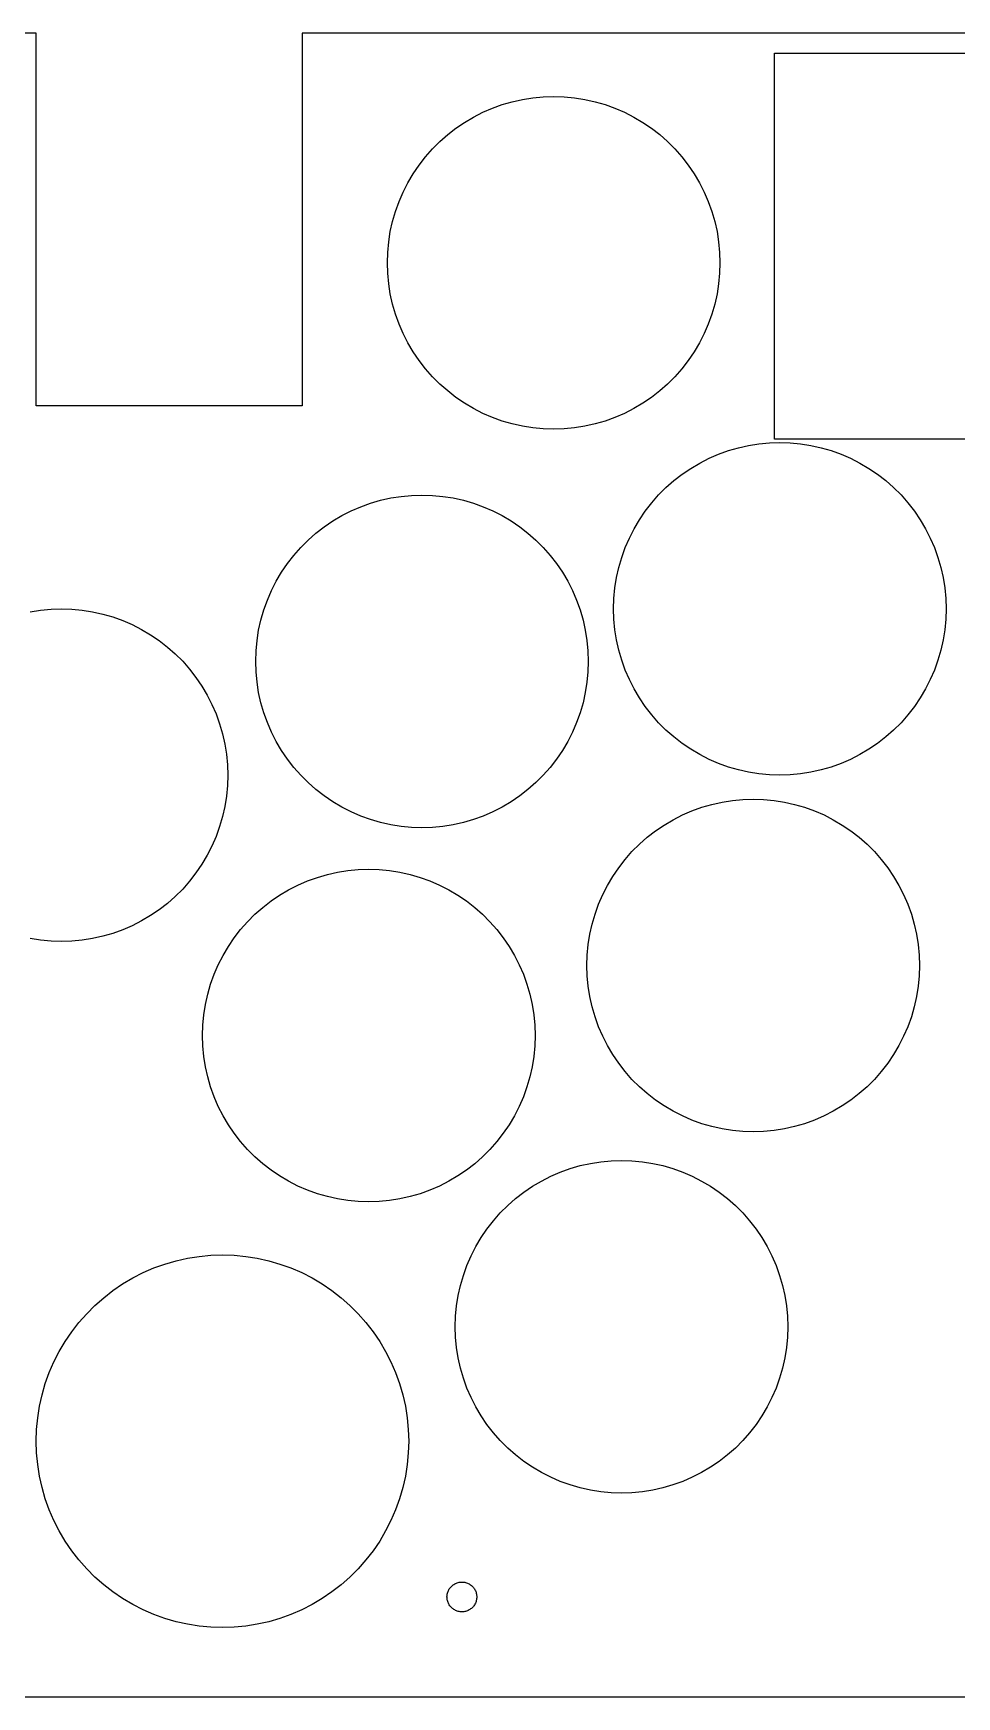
# Model space of a CAD drawing. Header units: metres. Extents: x 0 to 208, y 0 to 125.
# Drawn here: x 82.3 to 151.7, y 0 to 125 of the extents above; entities that cross this region are included whole.
import ezdxf

# ---------------------------------------------------------------- set-up
doc = ezdxf.new("R2010")
doc.units = ezdxf.units.M

msp = doc.modelspace()

# ---------------------------------------------------------------- linework, layer by layer
for p, q in [((82.5, 125), (10, 125)), ((82.5, 97), (82.5, 125)), ((198.5, 125), (102.5, 125)), ((102.5, 125), (102.5, 97)), ((138, 94.5), (138, 123.5)), ((138, 123.5), (168, 123.5)), ((118.291, 119.857), (119.058, 120.029)), ((119.058, 120.029), (119.833, 120.151)), ((119.833, 120.151), (120.615, 120.225)), ((120.615, 120.225), (121.4, 120.25)), ((121.4, 120.25), (122.185, 120.225)), ((122.185, 120.225), (122.967, 120.151)), ((122.967, 120.151), (123.742, 120.029)), ((123.742, 120.029), (124.509, 119.857)), ((115.378, 118.704), (116.078, 119.06)), ((116.078, 119.06), (116.798, 119.372)), ((116.798, 119.372), (117.537, 119.638)), ((117.537, 119.638), (118.291, 119.857)), ((124.509, 119.857), (125.263, 119.638)), ((125.263, 119.638), (126.002, 119.372)), ((126.002, 119.372), (126.722, 119.06)), ((126.722, 119.06), (127.422, 118.704)), ((113.432, 117.381), (114.053, 117.863)), ((114.053, 117.863), (114.702, 118.304)), ((114.702, 118.304), (115.378, 118.704)), ((127.422, 118.704), (128.098, 118.304)), ((128.098, 118.304), (128.747, 117.863)), ((128.747, 117.863), (129.368, 117.381)), ((111.769, 115.718), (112.288, 116.307)), ((112.288, 116.307), (112.843, 116.862)), ((112.843, 116.862), (113.432, 117.381)), ((129.368, 117.381), (129.957, 116.862)), ((129.957, 116.862), (130.512, 116.307)), ((130.512, 116.307), (131.031, 115.718)), ((110.846, 114.448), (111.287, 115.097)), ((111.287, 115.097), (111.769, 115.718)), ((131.031, 115.718), (131.513, 115.097)), ((131.513, 115.097), (131.954, 114.448)), ((110.09, 113.072), (110.446, 113.772)), ((110.446, 113.772), (110.846, 114.448)), ((131.954, 114.448), (132.354, 113.772)), ((132.354, 113.772), (132.71, 113.072)), ((109.778, 112.352), (110.09, 113.072)), ((132.71, 113.072), (133.022, 112.352)), ((109.293, 110.859), (109.512, 111.613)), ((109.512, 111.613), (109.778, 112.352)), ((133.022, 112.352), (133.288, 111.613)), ((133.288, 111.613), (133.507, 110.859)), ((108.999, 109.317), (109.121, 110.092)), ((109.121, 110.092), (109.293, 110.859)), ((133.507, 110.859), (133.679, 110.092)), ((133.679, 110.092), (133.801, 109.317)), ((108.925, 108.535), (108.999, 109.317)), ((133.801, 109.317), (133.875, 108.535)), ((108.9, 107.75), (108.925, 108.535)), ((108.925, 106.965), (108.9, 107.75)), ((133.875, 108.535), (133.9, 107.75)), ((133.9, 107.75), (133.875, 106.965)), ((108.999, 106.183), (108.925, 106.965)), ((133.875, 106.965), (133.801, 106.183)), ((109.121, 105.408), (108.999, 106.183)), ((109.293, 104.641), (109.121, 105.408)), ((133.679, 105.408), (133.507, 104.641)), ((133.801, 106.183), (133.679, 105.408)), ((109.512, 103.887), (109.293, 104.641)), ((109.778, 103.148), (109.512, 103.887)), ((133.288, 103.887), (133.022, 103.148)), ((133.507, 104.641), (133.288, 103.887)), ((110.09, 102.428), (109.778, 103.148)), ((133.022, 103.148), (132.71, 102.428)), ((110.446, 101.728), (110.09, 102.428)), ((110.846, 101.052), (110.446, 101.728)), ((132.354, 101.728), (131.954, 101.052)), ((132.71, 102.428), (132.354, 101.728)), ((111.287, 100.403), (110.846, 101.052)), ((111.769, 99.7822), (111.287, 100.403)), ((131.513, 100.403), (131.031, 99.7822)), ((131.954, 101.052), (131.513, 100.403)), ((112.288, 99.1932), (111.769, 99.7822)), ((112.843, 98.6379), (112.288, 99.1932)), ((130.512, 99.1932), (129.957, 98.6379)), ((131.031, 99.7822), (130.512, 99.1932)), ((113.432, 98.1186), (112.843, 98.6379)), ((114.053, 97.6373), (113.432, 98.1186)), ((114.702, 97.1959), (114.053, 97.6373)), ((128.747, 97.6373), (128.098, 97.1959)), ((129.368, 98.1186), (128.747, 97.6373)), ((129.957, 98.6379), (129.368, 98.1186)), ((102.5, 97), (82.5, 97)), ((115.378, 96.7962), (114.702, 97.1959)), ((116.078, 96.4397), (115.378, 96.7962)), ((116.798, 96.1278), (116.078, 96.4397)), ((126.722, 96.4397), (126.002, 96.1278)), ((127.422, 96.7962), (126.722, 96.4397)), ((128.098, 97.1959), (127.422, 96.7962)), ((117.537, 95.8618), (116.798, 96.1278)), ((118.291, 95.6427), (117.537, 95.8618)), ((119.058, 95.4714), (118.291, 95.6427)), ((119.833, 95.3486), (119.058, 95.4714)), ((120.615, 95.2747), (119.833, 95.3486)), ((121.4, 95.25), (120.615, 95.2747)), ((122.185, 95.2747), (121.4, 95.25)), ((122.967, 95.3486), (122.185, 95.2747)), ((123.742, 95.4714), (122.967, 95.3486)), ((124.509, 95.6427), (123.742, 95.4714)), ((125.263, 95.8618), (124.509, 95.6427)), ((126.002, 96.1278), (125.263, 95.8618)), ((134.537, 93.6382), (135.291, 93.8573)), ((135.291, 93.8573), (136.058, 94.0286)), ((136.058, 94.0286), (136.833, 94.1514)), ((136.833, 94.1514), (137.615, 94.2253)), ((137.615, 94.2253), (138.4, 94.25)), ((163.793, 94.5), (138, 94.5)), ((138.4, 94.25), (139.185, 94.2253)), ((139.185, 94.2253), (139.967, 94.1514)), ((139.967, 94.1514), (140.742, 94.0286)), ((140.742, 94.0286), (141.509, 93.8573)), ((141.509, 93.8573), (142.263, 93.6382)), ((131.702, 92.3041), (132.378, 92.7038)), ((132.378, 92.7038), (133.078, 93.0603)), ((133.078, 93.0603), (133.798, 93.3722)), ((133.798, 93.3722), (134.537, 93.6382)), ((142.263, 93.6382), (143.002, 93.3722)), ((143.002, 93.3722), (143.722, 93.0603)), ((143.722, 93.0603), (144.422, 92.7038)), ((144.422, 92.7038), (145.098, 92.3041)), ((129.843, 90.8621), (130.432, 91.3814)), ((130.432, 91.3814), (131.053, 91.8627)), ((131.053, 91.8627), (131.702, 92.3041)), ((145.098, 92.3041), (145.747, 91.8627)), ((145.747, 91.8627), (146.368, 91.3814)), ((146.368, 91.3814), (146.957, 90.8621)), ((108.391, 89.9073), (109.158, 90.0786)), ((109.158, 90.0786), (109.933, 90.2014)), ((109.933, 90.2014), (110.715, 90.2753)), ((110.715, 90.2753), (111.5, 90.3)), ((111.5, 90.3), (112.285, 90.2753)), ((112.285, 90.2753), (113.067, 90.2014)), ((113.067, 90.2014), (113.842, 90.0786)), ((113.842, 90.0786), (114.609, 89.9073)), ((128.769, 89.7178), (129.288, 90.3068)), ((129.288, 90.3068), (129.843, 90.8621)), ((146.957, 90.8621), (147.512, 90.3068)), ((147.512, 90.3068), (148.031, 89.7178)), ((104.802, 88.3541), (105.478, 88.7538)), ((105.478, 88.7538), (106.178, 89.1103)), ((106.178, 89.1103), (106.898, 89.4222)), ((106.898, 89.4222), (107.637, 89.6882)), ((107.637, 89.6882), (108.391, 89.9073)), ((114.609, 89.9073), (115.363, 89.6882)), ((115.363, 89.6882), (116.102, 89.4222)), ((116.102, 89.4222), (116.822, 89.1103)), ((116.822, 89.1103), (117.522, 88.7538)), ((117.522, 88.7538), (118.198, 88.3541)), ((127.846, 88.4478), (128.287, 89.0973)), ((128.287, 89.0973), (128.769, 89.7178)), ((148.031, 89.7178), (148.513, 89.0973)), ((148.513, 89.0973), (148.954, 88.4478)), ((103.532, 87.4314), (104.153, 87.9127)), ((104.153, 87.9127), (104.802, 88.3541)), ((118.198, 88.3541), (118.847, 87.9127)), ((118.847, 87.9127), (119.468, 87.4314)), ((127.09, 87.0722), (127.446, 87.7719)), ((127.446, 87.7719), (127.846, 88.4478)), ((148.954, 88.4478), (149.354, 87.7719)), ((149.354, 87.7719), (149.71, 87.0722)), ((101.869, 85.7678), (102.388, 86.3568)), ((102.388, 86.3568), (102.943, 86.9121)), ((102.943, 86.9121), (103.532, 87.4314)), ((119.468, 87.4314), (120.057, 86.9121)), ((120.057, 86.9121), (120.612, 86.3568)), ((120.612, 86.3568), (121.131, 85.7678)), ((126.512, 85.6127), (126.778, 86.3515)), ((126.778, 86.3515), (127.09, 87.0722)), ((149.71, 87.0722), (150.022, 86.3515)), ((150.022, 86.3515), (150.288, 85.6127)), ((100.946, 84.4978), (101.387, 85.1473)), ((101.387, 85.1473), (101.869, 85.7678)), ((121.131, 85.7678), (121.613, 85.1473)), ((121.613, 85.1473), (122.054, 84.4978)), ((126.293, 84.8586), (126.512, 85.6127)), ((150.288, 85.6127), (150.507, 84.8586)), ((100.19, 83.1222), (100.546, 83.8219)), ((100.546, 83.8219), (100.946, 84.4978)), ((122.054, 84.4978), (122.454, 83.8219)), ((122.454, 83.8219), (122.81, 83.1222)), ((125.999, 83.3167), (126.121, 84.0923)), ((126.121, 84.0923), (126.293, 84.8586)), ((150.507, 84.8586), (150.679, 84.0923)), ((150.679, 84.0923), (150.801, 83.3167)), ((99.8778, 82.4016), (100.19, 83.1222)), ((122.81, 83.1222), (123.122, 82.4016)), ((125.9, 81.75), (125.925, 82.5349)), ((125.925, 82.5349), (125.999, 83.3167)), ((150.801, 83.3167), (150.875, 82.5349)), ((150.875, 82.5349), (150.9, 81.75)), ((82.0577, 81.5286), (82.8333, 81.6514)), ((82.8333, 81.6514), (83.6151, 81.7253)), ((83.6151, 81.7253), (84.4, 81.75)), ((84.4, 81.75), (85.1849, 81.7253)), ((85.1849, 81.7253), (85.9667, 81.6514)), ((85.9667, 81.6514), (86.7423, 81.5286)), ((86.7423, 81.5286), (87.5086, 81.3573)), ((87.5086, 81.3573), (88.2627, 81.1382)), ((99.3927, 80.9086), (99.6118, 81.6627)), ((99.6118, 81.6627), (99.8778, 82.4016)), ((123.122, 82.4016), (123.388, 81.6627)), ((123.388, 81.6627), (123.607, 80.9086)), ((125.925, 80.9651), (125.9, 81.75)), ((150.9, 81.75), (150.875, 80.9651)), ((88.2627, 81.1382), (89.0016, 80.8722)), ((89.0016, 80.8722), (89.7222, 80.5603)), ((89.7222, 80.5603), (90.4219, 80.2038)), ((90.4219, 80.2038), (91.0978, 79.8041)), ((99.0986, 79.3667), (99.2214, 80.1423)), ((99.2214, 80.1423), (99.3927, 80.9086)), ((123.607, 80.9086), (123.779, 80.1423)), ((123.779, 80.1423), (123.901, 79.3667)), ((125.999, 80.1833), (125.925, 80.9651)), ((126.121, 79.4077), (125.999, 80.1833)), ((150.801, 80.1833), (150.679, 79.4077)), ((150.875, 80.9651), (150.801, 80.1833)), ((91.0978, 79.8041), (91.7473, 79.3627)), ((91.7473, 79.3627), (92.3678, 78.8814)), ((92.3678, 78.8814), (92.9568, 78.3621)), ((99.0247, 78.5849), (99.0986, 79.3667)), ((123.901, 79.3667), (123.975, 78.5849)), ((126.293, 78.6414), (126.121, 79.4077)), ((150.679, 79.4077), (150.507, 78.6414)), ((92.9568, 78.3621), (93.5121, 77.8068)), ((93.5121, 77.8068), (94.0314, 77.2178)), ((99, 77.8), (99.0247, 78.5849)), ((99.0247, 77.0151), (99, 77.8)), ((123.975, 78.5849), (124, 77.8)), ((124, 77.8), (123.975, 77.0151)), ((126.512, 77.8873), (126.293, 78.6414)), ((126.778, 77.1484), (126.512, 77.8873)), ((150.288, 77.8873), (150.022, 77.1484)), ((150.507, 78.6414), (150.288, 77.8873)), ((94.0314, 77.2178), (94.5127, 76.5973)), ((94.5127, 76.5973), (94.9541, 75.9478)), ((99.0986, 76.2333), (99.0247, 77.0151)), ((123.975, 77.0151), (123.901, 76.2333)), ((127.09, 76.4277), (126.778, 77.1484)), ((127.446, 75.7281), (127.09, 76.4277)), ((149.71, 76.4277), (149.354, 75.7281)), ((150.022, 77.1484), (149.71, 76.4277)), ((94.9541, 75.9478), (95.3538, 75.2719)), ((95.3538, 75.2719), (95.7103, 74.5722)), ((99.2214, 75.4577), (99.0986, 76.2333)), ((99.3927, 74.6914), (99.2214, 75.4577)), ((123.779, 75.4577), (123.607, 74.6914)), ((123.901, 76.2333), (123.779, 75.4577)), ((127.846, 75.0522), (127.446, 75.7281)), ((128.287, 74.4027), (127.846, 75.0522)), ((148.954, 75.0522), (148.513, 74.4027)), ((149.354, 75.7281), (148.954, 75.0522)), ((95.7103, 74.5722), (96.0222, 73.8515)), ((96.0222, 73.8515), (96.2882, 73.1127)), ((99.6118, 73.9373), (99.3927, 74.6914)), ((99.8778, 73.1984), (99.6118, 73.9373)), ((123.388, 73.9373), (123.122, 73.1984)), ((123.607, 74.6914), (123.388, 73.9373)), ((128.769, 73.7822), (128.287, 74.4027)), ((129.288, 73.1932), (128.769, 73.7822)), ((148.031, 73.7822), (147.512, 73.1932)), ((148.513, 74.4027), (148.031, 73.7822)), ((96.2882, 73.1127), (96.5073, 72.3586)), ((100.19, 72.4778), (99.8778, 73.1984)), ((123.122, 73.1984), (122.81, 72.4778)), ((129.843, 72.6379), (129.288, 73.1932)), ((130.432, 72.1186), (129.843, 72.6379)), ((146.957, 72.6379), (146.368, 72.1186)), ((147.512, 73.1932), (146.957, 72.6379)), ((96.5073, 72.3586), (96.6786, 71.5923)), ((96.6786, 71.5923), (96.8014, 70.8167)), ((100.546, 71.7781), (100.19, 72.4778)), ((100.946, 71.1022), (100.546, 71.7781)), ((122.454, 71.7781), (122.054, 71.1022)), ((122.81, 72.4778), (122.454, 71.7781)), ((131.053, 71.6373), (130.432, 72.1186)), ((131.702, 71.1959), (131.053, 71.6373)), ((145.747, 71.6373), (145.098, 71.1959)), ((146.368, 72.1186), (145.747, 71.6373)), ((96.8014, 70.8167), (96.8753, 70.0349)), ((96.8753, 70.0349), (96.9, 69.25)), ((101.387, 70.4527), (100.946, 71.1022)), ((101.869, 69.8322), (101.387, 70.4527)), ((121.613, 70.4527), (121.131, 69.8322)), ((122.054, 71.1022), (121.613, 70.4527)), ((132.378, 70.7962), (131.702, 71.1959)), ((133.078, 70.4397), (132.378, 70.7962)), ((133.798, 70.1278), (133.078, 70.4397)), ((134.537, 69.8618), (133.798, 70.1278)), ((143.002, 70.1278), (142.263, 69.8618)), ((143.722, 70.4397), (143.002, 70.1278)), ((144.422, 70.7962), (143.722, 70.4397)), ((145.098, 71.1959), (144.422, 70.7962)), ((96.9, 69.25), (96.8753, 68.4651)), ((102.388, 69.2431), (101.869, 69.8322)), ((102.943, 68.6879), (102.388, 69.2431)), ((120.612, 69.2431), (120.057, 68.6879)), ((121.131, 69.8322), (120.612, 69.2431)), ((135.291, 69.6427), (134.537, 69.8618)), ((136.058, 69.4714), (135.291, 69.6427)), ((136.833, 69.3486), (136.058, 69.4714)), ((137.615, 69.2747), (136.833, 69.3486)), ((138.4, 69.25), (137.615, 69.2747)), ((139.185, 69.2747), (138.4, 69.25)), ((139.967, 69.3486), (139.185, 69.2747)), ((140.742, 69.4714), (139.967, 69.3486)), ((141.509, 69.6427), (140.742, 69.4714)), ((142.263, 69.8618), (141.509, 69.6427)), ((96.8014, 67.6833), (96.6786, 66.9077)), ((96.8753, 68.4651), (96.8014, 67.6833)), ((103.532, 68.1686), (102.943, 68.6879)), ((104.153, 67.6873), (103.532, 68.1686)), ((104.802, 67.2459), (104.153, 67.6873)), ((118.847, 67.6873), (118.198, 67.2459)), ((119.468, 68.1686), (118.847, 67.6873)), ((120.057, 68.6879), (119.468, 68.1686)), ((96.6786, 66.9077), (96.5073, 66.1414)), ((105.478, 66.8462), (104.802, 67.2459)), ((106.178, 66.4897), (105.478, 66.8462)), ((106.898, 66.1778), (106.178, 66.4897)), ((116.822, 66.4897), (116.102, 66.1778)), ((117.522, 66.8462), (116.822, 66.4897)), ((118.198, 67.2459), (117.522, 66.8462)), ((130.378, 65.9038), (131.078, 66.2603)), ((131.078, 66.2603), (131.798, 66.5722)), ((131.798, 66.5722), (132.537, 66.8382)), ((132.537, 66.8382), (133.291, 67.0573)), ((133.291, 67.0573), (134.058, 67.2286)), ((134.058, 67.2286), (134.833, 67.3514)), ((134.833, 67.3514), (135.615, 67.4253)), ((135.615, 67.4253), (136.4, 67.45)), ((136.4, 67.45), (137.185, 67.4253)), ((137.185, 67.4253), (137.967, 67.3514)), ((137.967, 67.3514), (138.742, 67.2286)), ((138.742, 67.2286), (139.509, 67.0573)), ((139.509, 67.0573), (140.263, 66.8382)), ((140.263, 66.8382), (141.002, 66.5722)), ((141.002, 66.5722), (141.722, 66.2603)), ((141.722, 66.2603), (142.422, 65.9038)), ((96.2882, 65.3873), (96.0222, 64.6484)), ((96.5073, 66.1414), (96.2882, 65.3873)), ((107.637, 65.9118), (106.898, 66.1778)), ((108.391, 65.6927), (107.637, 65.9118)), ((109.158, 65.5214), (108.391, 65.6927)), ((109.933, 65.3986), (109.158, 65.5214)), ((110.715, 65.3247), (109.933, 65.3986)), ((111.5, 65.3), (110.715, 65.3247)), ((112.285, 65.3247), (111.5, 65.3)), ((113.067, 65.3986), (112.285, 65.3247)), ((113.842, 65.5214), (113.067, 65.3986)), ((114.609, 65.6927), (113.842, 65.5214)), ((115.363, 65.9118), (114.609, 65.6927)), ((116.102, 66.1778), (115.363, 65.9118)), ((128.432, 64.5814), (129.053, 65.0627)), ((129.053, 65.0627), (129.702, 65.5041)), ((129.702, 65.5041), (130.378, 65.9038)), ((142.422, 65.9038), (143.098, 65.5041)), ((143.098, 65.5041), (143.747, 65.0627)), ((143.747, 65.0627), (144.368, 64.5814)), ((95.7103, 63.9277), (95.3538, 63.2281)), ((96.0222, 64.6484), (95.7103, 63.9277)), ((127.288, 63.5068), (127.843, 64.0621)), ((127.843, 64.0621), (128.432, 64.5814)), ((144.368, 64.5814), (144.957, 64.0621)), ((144.957, 64.0621), (145.512, 63.5068)), ((94.9541, 62.5522), (94.5127, 61.9027)), ((95.3538, 63.2281), (94.9541, 62.5522)), ((126.287, 62.2973), (126.769, 62.9178)), ((126.769, 62.9178), (127.288, 63.5068)), ((145.512, 63.5068), (146.031, 62.9178)), ((146.031, 62.9178), (146.513, 62.2973)), ((94.0314, 61.2822), (93.5121, 60.6932)), ((94.5127, 61.9027), (94.0314, 61.2822)), ((102.178, 60.9953), (102.898, 61.3072)), ((102.898, 61.3072), (103.637, 61.5732)), ((103.637, 61.5732), (104.391, 61.7923)), ((104.391, 61.7923), (105.158, 61.9636)), ((105.158, 61.9636), (105.933, 62.0864)), ((105.933, 62.0864), (106.715, 62.1603)), ((106.715, 62.1603), (107.5, 62.185)), ((107.5, 62.185), (108.285, 62.1603)), ((108.285, 62.1603), (109.067, 62.0864)), ((109.067, 62.0864), (109.842, 61.9636)), ((109.842, 61.9636), (110.609, 61.7923)), ((110.609, 61.7923), (111.363, 61.5732)), ((111.363, 61.5732), (112.102, 61.3072)), ((112.102, 61.3072), (112.822, 60.9953)), ((125.446, 60.9719), (125.846, 61.6478)), ((125.846, 61.6478), (126.287, 62.2973)), ((146.513, 62.2973), (146.954, 61.6478)), ((146.954, 61.6478), (147.354, 60.9719)), ((92.9568, 60.1379), (92.3678, 59.6186)), ((93.5121, 60.6932), (92.9568, 60.1379)), ((100.153, 59.7977), (100.802, 60.2391)), ((100.802, 60.2391), (101.478, 60.6388)), ((101.478, 60.6388), (102.178, 60.9953)), ((112.822, 60.9953), (113.522, 60.6388)), ((113.522, 60.6388), (114.198, 60.2391)), ((114.198, 60.2391), (114.847, 59.7977)), ((124.778, 59.5515), (125.09, 60.2722)), ((125.09, 60.2722), (125.446, 60.9719)), ((147.354, 60.9719), (147.71, 60.2722)), ((147.71, 60.2722), (148.022, 59.5515)), ((91.7473, 59.1373), (91.0978, 58.6959)), ((92.3678, 59.6186), (91.7473, 59.1373)), ((98.3879, 58.2418), (98.9432, 58.7971)), ((98.9432, 58.7971), (99.5322, 59.3164)), ((99.5322, 59.3164), (100.153, 59.7977)), ((114.847, 59.7977), (115.468, 59.3164)), ((115.468, 59.3164), (116.057, 58.7971)), ((116.057, 58.7971), (116.612, 58.2418)), ((124.293, 58.0586), (124.512, 58.8127)), ((124.512, 58.8127), (124.778, 59.5515)), ((148.022, 59.5515), (148.288, 58.8127)), ((148.288, 58.8127), (148.507, 58.0586)), ((89.0016, 57.6278), (88.2627, 57.3618)), ((89.7222, 57.9397), (89.0016, 57.6278)), ((90.4219, 58.2962), (89.7222, 57.9397)), ((91.0978, 58.6959), (90.4219, 58.2962)), ((97.3873, 57.0323), (97.8686, 57.6528)), ((97.8686, 57.6528), (98.3879, 58.2418)), ((116.612, 58.2418), (117.131, 57.6528)), ((117.131, 57.6528), (117.613, 57.0323)), ((124.121, 57.2923), (124.293, 58.0586)), ((148.507, 58.0586), (148.679, 57.2923)), ((82.8333, 56.8486), (82.0577, 56.9714)), ((83.6151, 56.7747), (82.8333, 56.8486)), ((84.4, 56.75), (83.6151, 56.7747)), ((85.1849, 56.7747), (84.4, 56.75)), ((85.9667, 56.8486), (85.1849, 56.7747)), ((86.7423, 56.9714), (85.9667, 56.8486)), ((87.5086, 57.1427), (86.7423, 56.9714)), ((88.2627, 57.3618), (87.5086, 57.1427)), ((96.5462, 55.7069), (96.9459, 56.3828)), ((96.9459, 56.3828), (97.3873, 57.0323)), ((117.613, 57.0323), (118.054, 56.3828)), ((118.054, 56.3828), (118.454, 55.7069)), ((123.925, 55.7349), (123.999, 56.5167)), ((123.999, 56.5167), (124.121, 57.2923)), ((148.679, 57.2923), (148.801, 56.5167)), ((148.801, 56.5167), (148.875, 55.7349)), ((95.8778, 54.2865), (96.1897, 55.0072)), ((96.1897, 55.0072), (96.5462, 55.7069)), ((118.454, 55.7069), (118.81, 55.0072)), ((118.81, 55.0072), (119.122, 54.2865)), ((123.9, 54.95), (123.925, 55.7349)), ((148.875, 55.7349), (148.9, 54.95)), ((95.6118, 53.5477), (95.8778, 54.2865)), ((119.122, 54.2865), (119.388, 53.5477)), ((123.925, 54.1651), (123.9, 54.95)), ((123.999, 53.3833), (123.925, 54.1651)), ((148.875, 54.1651), (148.801, 53.3833)), ((148.9, 54.95), (148.875, 54.1651)), ((95.2214, 52.0273), (95.3927, 52.7936)), ((95.3927, 52.7936), (95.6118, 53.5477)), ((119.388, 53.5477), (119.607, 52.7936)), ((119.607, 52.7936), (119.779, 52.0273)), ((124.121, 52.6077), (123.999, 53.3833)), ((124.293, 51.8414), (124.121, 52.6077)), ((148.679, 52.6077), (148.507, 51.8414)), ((148.801, 53.3833), (148.679, 52.6077)), ((95.0247, 50.4699), (95.0986, 51.2517)), ((95.0986, 51.2517), (95.2214, 52.0273)), ((119.779, 52.0273), (119.901, 51.2517)), ((119.901, 51.2517), (119.975, 50.4699)), ((124.512, 51.0873), (124.293, 51.8414)), ((148.507, 51.8414), (148.288, 51.0873)), ((95, 49.685), (95.0247, 50.4699)), ((119.975, 50.4699), (120, 49.685)), ((124.778, 50.3484), (124.512, 51.0873)), ((125.09, 49.6277), (124.778, 50.3484)), ((148.022, 50.3484), (147.71, 49.6277)), ((148.288, 51.0873), (148.022, 50.3484)), ((95.0247, 48.9001), (95, 49.685)), ((95.0986, 48.1183), (95.0247, 48.9001)), ((119.975, 48.9001), (119.901, 48.1183)), ((120, 49.685), (119.975, 48.9001)), ((125.446, 48.9281), (125.09, 49.6277)), ((125.846, 48.2522), (125.446, 48.9281)), ((147.354, 48.9281), (146.954, 48.2522)), ((147.71, 49.6277), (147.354, 48.9281)), ((95.2214, 47.3427), (95.0986, 48.1183)), ((119.901, 48.1183), (119.779, 47.3427)), ((126.287, 47.6027), (125.846, 48.2522)), ((126.769, 46.9822), (126.287, 47.6027)), ((146.513, 47.6027), (146.031, 46.9822)), ((146.954, 48.2522), (146.513, 47.6027)), ((95.3927, 46.5764), (95.2214, 47.3427)), ((95.6118, 45.8223), (95.3927, 46.5764)), ((119.607, 46.5764), (119.388, 45.8223)), ((119.779, 47.3427), (119.607, 46.5764)), ((127.288, 46.3932), (126.769, 46.9822)), ((127.843, 45.8379), (127.288, 46.3932)), ((145.512, 46.3932), (144.957, 45.8379)), ((146.031, 46.9822), (145.512, 46.3932)), ((95.8778, 45.0834), (95.6118, 45.8223)), ((96.1897, 44.3627), (95.8778, 45.0834)), ((119.122, 45.0834), (118.81, 44.3627)), ((119.388, 45.8223), (119.122, 45.0834)), ((128.432, 45.3186), (127.843, 45.8379)), ((129.053, 44.8373), (128.432, 45.3186)), ((144.368, 45.3186), (143.747, 44.8373)), ((144.957, 45.8379), (144.368, 45.3186)), ((96.5462, 43.6631), (96.1897, 44.3627)), ((118.81, 44.3627), (118.454, 43.6631)), ((129.702, 44.3959), (129.053, 44.8373)), ((130.378, 43.9962), (129.702, 44.3959)), ((131.078, 43.6396), (130.378, 43.9962)), ((142.422, 43.9962), (141.722, 43.6396)), ((143.098, 44.3959), (142.422, 43.9962)), ((143.747, 44.8373), (143.098, 44.3959)), ((96.9459, 42.9872), (96.5462, 43.6631)), ((97.3873, 42.3377), (96.9459, 42.9872)), ((118.054, 42.9872), (117.613, 42.3377)), ((118.454, 43.6631), (118.054, 42.9872)), ((131.798, 43.3278), (131.078, 43.6396)), ((132.537, 43.0618), (131.798, 43.3278)), ((133.291, 42.8427), (132.537, 43.0618)), ((134.058, 42.6714), (133.291, 42.8427)), ((134.833, 42.5486), (134.058, 42.6714)), ((135.615, 42.4747), (134.833, 42.5486)), ((137.967, 42.5486), (137.185, 42.4747)), ((138.742, 42.6714), (137.967, 42.5486)), ((139.509, 42.8427), (138.742, 42.6714)), ((140.263, 43.0618), (139.509, 42.8427)), ((141.002, 43.3278), (140.263, 43.0618)), ((141.722, 43.6396), (141.002, 43.3278)), ((97.8686, 41.7172), (97.3873, 42.3377)), ((98.3879, 41.1282), (97.8686, 41.7172)), ((117.131, 41.7172), (116.612, 41.1282)), ((117.613, 42.3377), (117.131, 41.7172)), ((136.4, 42.45), (135.615, 42.4747)), ((137.185, 42.4747), (136.4, 42.45)), ((98.9432, 40.5729), (98.3879, 41.1282)), ((99.5322, 40.0536), (98.9432, 40.5729)), ((100.153, 39.5723), (99.5322, 40.0536)), ((115.468, 40.0536), (114.847, 39.5723)), ((116.057, 40.5729), (115.468, 40.0536)), ((116.612, 41.1282), (116.057, 40.5729)), ((123.391, 39.9073), (124.158, 40.0786)), ((124.158, 40.0786), (124.933, 40.2014)), ((124.933, 40.2014), (125.715, 40.2753)), ((125.715, 40.2753), (126.5, 40.3)), ((126.5, 40.3), (127.285, 40.2753)), ((127.285, 40.2753), (128.067, 40.2014)), ((128.067, 40.2014), (128.842, 40.0786)), ((128.842, 40.0786), (129.609, 39.9073)), ((100.802, 39.1309), (100.153, 39.5723)), ((101.478, 38.7312), (100.802, 39.1309)), ((114.198, 39.1309), (113.522, 38.7312)), ((114.847, 39.5723), (114.198, 39.1309)), ((119.802, 38.3541), (120.478, 38.7538)), ((120.478, 38.7538), (121.178, 39.1103)), ((121.178, 39.1103), (121.898, 39.4222)), ((121.898, 39.4222), (122.637, 39.6882)), ((122.637, 39.6882), (123.391, 39.9073)), ((129.609, 39.9073), (130.363, 39.6882)), ((130.363, 39.6882), (131.102, 39.4222)), ((131.102, 39.4222), (131.822, 39.1103)), ((131.822, 39.1103), (132.522, 38.7538)), ((132.522, 38.7538), (133.198, 38.3541)), ((102.178, 38.3746), (101.478, 38.7312)), ((102.898, 38.0628), (102.178, 38.3746)), ((103.637, 37.7968), (102.898, 38.0628)), ((104.391, 37.5777), (103.637, 37.7968)), ((105.158, 37.4064), (104.391, 37.5777)), ((110.609, 37.5777), (109.842, 37.4064)), ((111.363, 37.7968), (110.609, 37.5777)), ((112.102, 38.0628), (111.363, 37.7968)), ((112.822, 38.3746), (112.102, 38.0628)), ((113.522, 38.7312), (112.822, 38.3746)), ((118.532, 37.4314), (119.153, 37.9127)), ((119.153, 37.9127), (119.802, 38.3541)), ((133.198, 38.3541), (133.847, 37.9127)), ((133.847, 37.9127), (134.468, 37.4314)), ((105.933, 37.2836), (105.158, 37.4064)), ((106.715, 37.2097), (105.933, 37.2836)), ((107.5, 37.185), (106.715, 37.2097)), ((108.285, 37.2097), (107.5, 37.185)), ((109.067, 37.2836), (108.285, 37.2097)), ((109.842, 37.4064), (109.067, 37.2836)), ((116.869, 35.7678), (117.388, 36.3568)), ((117.388, 36.3568), (117.943, 36.9121)), ((117.943, 36.9121), (118.532, 37.4314)), ((134.468, 37.4314), (135.057, 36.9121)), ((135.057, 36.9121), (135.612, 36.3568)), ((135.612, 36.3568), (136.131, 35.7678)), ((115.946, 34.4978), (116.387, 35.1473)), ((116.387, 35.1473), (116.869, 35.7678)), ((136.131, 35.7678), (136.613, 35.1473)), ((136.613, 35.1473), (137.054, 34.4978)), ((115.19, 33.1222), (115.546, 33.8219)), ((115.546, 33.8219), (115.946, 34.4978)), ((137.054, 34.4978), (137.454, 33.8219)), ((137.454, 33.8219), (137.81, 33.1222)), ((91.3463, 32.2169), (92.1738, 32.5148)), ((92.1738, 32.5148), (93.0183, 32.7602)), ((93.0183, 32.7602), (93.8766, 32.952)), ((93.8766, 32.952), (94.7453, 33.0896)), ((94.7453, 33.0896), (95.6209, 33.1724)), ((95.6209, 33.1724), (96.5, 33.2)), ((96.5, 33.2), (97.3791, 33.1724)), ((97.3791, 33.1724), (98.2547, 33.0896)), ((98.2547, 33.0896), (99.1233, 32.952)), ((99.1233, 32.952), (99.9816, 32.7602)), ((99.9816, 32.7602), (100.826, 32.5148)), ((100.826, 32.5148), (101.654, 32.2169)), ((114.878, 32.4016), (115.19, 33.1222)), ((137.81, 33.1222), (138.122, 32.4016)), ((88.9984, 31.0206), (89.7554, 31.4683)), ((89.7554, 31.4683), (90.5391, 31.8676)), ((90.5391, 31.8676), (91.3463, 32.2169)), ((101.654, 32.2169), (102.461, 31.8676)), ((102.461, 31.8676), (103.245, 31.4683)), ((103.245, 31.4683), (104.002, 31.0206)), ((114.393, 30.9086), (114.612, 31.6627)), ((114.612, 31.6627), (114.878, 32.4016)), ((138.122, 32.4016), (138.388, 31.6627)), ((138.388, 31.6627), (138.607, 30.9086)), ((87.576, 29.9872), (88.271, 30.5262)), ((88.271, 30.5262), (88.9984, 31.0206)), ((104.002, 31.0206), (104.729, 30.5262)), ((104.729, 30.5262), (105.424, 29.9872)), ((114.099, 29.3667), (114.221, 30.1423)), ((114.221, 30.1423), (114.393, 30.9086)), ((138.607, 30.9086), (138.779, 30.1423)), ((138.779, 30.1423), (138.901, 29.3667)), ((85.7128, 28.1239), (86.2944, 28.7836)), ((86.2944, 28.7836), (86.9163, 29.4055)), ((86.9163, 29.4055), (87.576, 29.9872)), ((105.424, 29.9872), (106.084, 29.4055)), ((106.084, 29.4055), (106.706, 28.7836)), ((106.706, 28.7836), (107.287, 28.1239)), ((114.025, 28.5849), (114.099, 29.3667)), ((138.901, 29.3667), (138.975, 28.5849)), ((85.1738, 27.429), (85.7128, 28.1239)), ((107.287, 28.1239), (107.826, 27.429)), ((114, 27.8), (114.025, 28.5849)), ((114.025, 27.0151), (114, 27.8)), ((138.975, 28.5849), (139, 27.8)), ((139, 27.8), (138.975, 27.0151)), ((84.2317, 25.9445), (84.6794, 26.7016)), ((84.6794, 26.7016), (85.1738, 27.429)), ((107.826, 27.429), (108.321, 26.7016)), ((108.321, 26.7016), (108.768, 25.9445)), ((114.099, 26.2333), (114.025, 27.0151)), ((138.975, 27.0151), (138.901, 26.2333)), ((83.4831, 24.3537), (83.8324, 25.1609)), ((83.8324, 25.1609), (84.2317, 25.9445)), ((108.768, 25.9445), (109.168, 25.1609)), ((109.168, 25.1609), (109.517, 24.3537)), ((114.221, 25.4577), (114.099, 26.2333)), ((114.393, 24.6914), (114.221, 25.4577)), ((138.779, 25.4577), (138.607, 24.6914)), ((138.901, 26.2333), (138.779, 25.4577)), ((83.1852, 23.5262), (83.4831, 24.3537)), ((109.517, 24.3537), (109.815, 23.5262)), ((114.612, 23.9373), (114.393, 24.6914)), ((114.878, 23.1984), (114.612, 23.9373)), ((138.388, 23.9373), (138.122, 23.1984)), ((138.607, 24.6914), (138.388, 23.9373)), ((82.748, 21.8233), (82.9398, 22.6817)), ((82.9398, 22.6817), (83.1852, 23.5262)), ((109.815, 23.5262), (110.06, 22.6817)), ((110.06, 22.6817), (110.252, 21.8233)), ((115.19, 22.4778), (114.878, 23.1984)), ((138.122, 23.1984), (137.81, 22.4778)), ((82.6104, 20.9547), (82.748, 21.8233)), ((110.252, 21.8233), (110.39, 20.9547)), ((115.546, 21.7781), (115.19, 22.4778)), ((115.946, 21.1022), (115.546, 21.7781)), ((137.454, 21.7781), (137.054, 21.1022)), ((137.81, 22.4778), (137.454, 21.7781)), ((82.5, 19.2), (82.5276, 20.0791)), ((82.5276, 20.0791), (82.6104, 20.9547)), ((110.39, 20.9547), (110.472, 20.0791)), ((110.472, 20.0791), (110.5, 19.2)), ((116.387, 20.4527), (115.946, 21.1022)), ((116.869, 19.8322), (116.387, 20.4527)), ((136.613, 20.4527), (136.131, 19.8322)), ((137.054, 21.1022), (136.613, 20.4527)), ((82.5276, 18.3209), (82.5, 19.2)), ((110.5, 19.2), (110.472, 18.3209)), ((117.388, 19.2431), (116.869, 19.8322)), ((117.943, 18.6879), (117.388, 19.2431)), ((135.612, 19.2431), (135.057, 18.6879)), ((136.131, 19.8322), (135.612, 19.2431)), ((82.6104, 17.4453), (82.5276, 18.3209)), ((110.472, 18.3209), (110.39, 17.4453)), ((118.532, 18.1686), (117.943, 18.6879)), ((119.153, 17.6873), (118.532, 18.1686)), ((119.802, 17.2459), (119.153, 17.6873)), ((133.847, 17.6873), (133.198, 17.2459)), ((134.468, 18.1686), (133.847, 17.6873)), ((135.057, 18.6879), (134.468, 18.1686)), ((82.748, 16.5767), (82.6104, 17.4453)), ((82.9398, 15.7183), (82.748, 16.5767)), ((110.252, 16.5767), (110.06, 15.7183)), ((110.39, 17.4453), (110.252, 16.5767)), ((120.478, 16.8462), (119.802, 17.2459)), ((121.178, 16.4897), (120.478, 16.8462)), ((121.898, 16.1778), (121.178, 16.4897)), ((131.822, 16.4897), (131.102, 16.1778)), ((132.522, 16.8462), (131.822, 16.4897)), ((133.198, 17.2459), (132.522, 16.8462)), ((83.1852, 14.8737), (82.9398, 15.7183)), ((110.06, 15.7183), (109.815, 14.8737)), ((122.637, 15.9118), (121.898, 16.1778)), ((123.391, 15.6927), (122.637, 15.9118)), ((124.158, 15.5214), (123.391, 15.6927)), ((124.933, 15.3986), (124.158, 15.5214)), ((125.715, 15.3247), (124.933, 15.3986)), ((126.5, 15.3), (125.715, 15.3247)), ((127.285, 15.3247), (126.5, 15.3)), ((128.067, 15.3986), (127.285, 15.3247)), ((128.842, 15.5214), (128.067, 15.3986)), ((129.609, 15.6927), (128.842, 15.5214)), ((130.363, 15.9118), (129.609, 15.6927)), ((131.102, 16.1778), (130.363, 15.9118)), ((83.4831, 14.0462), (83.1852, 14.8737)), ((83.8324, 13.2391), (83.4831, 14.0462)), ((109.517, 14.0462), (109.168, 13.2391)), ((109.815, 14.8737), (109.517, 14.0462)), ((84.2317, 12.4554), (83.8324, 13.2391)), ((109.168, 13.2391), (108.768, 12.4554)), ((84.6794, 11.6984), (84.2317, 12.4554)), ((85.1738, 10.971), (84.6794, 11.6984)), ((108.321, 11.6984), (107.826, 10.971)), ((108.768, 12.4554), (108.321, 11.6984)), ((85.7128, 10.2761), (85.1738, 10.971)), ((86.2944, 9.61633), (85.7128, 10.2761)), ((107.287, 10.2761), (106.706, 9.61633)), ((107.826, 10.971), (107.287, 10.2761)), ((86.9163, 8.99443), (86.2944, 9.61633)), ((87.576, 8.41281), (86.9163, 8.99443)), ((106.084, 8.99443), (105.424, 8.41281)), ((106.706, 9.61633), (106.084, 8.99443)), ((88.271, 7.87375), (87.576, 8.41281)), ((88.9984, 7.37939), (88.271, 7.87375)), ((104.729, 7.87375), (104.002, 7.37939)), ((105.424, 8.41281), (104.729, 7.87375)), ((113.38, 7.5), (113.382, 7.57031)), ((113.382, 7.42967), (113.38, 7.5)), ((113.382, 7.57031), (113.389, 7.64037)), ((113.389, 7.64037), (113.4, 7.70985)), ((113.4, 7.70985), (113.415, 7.77852)), ((113.415, 7.77852), (113.435, 7.84608)), ((113.435, 7.84608), (113.459, 7.91229)), ((113.459, 7.91229), (113.487, 7.97687)), ((113.487, 7.97687), (113.519, 8.03955)), ((113.519, 8.03955), (113.554, 8.10011)), ((113.554, 8.10011), (113.594, 8.15831)), ((113.594, 8.15831), (113.637, 8.21391)), ((113.637, 8.21391), (113.684, 8.26668)), ((113.684, 8.26668), (113.733, 8.31644)), ((113.733, 8.31644), (113.786, 8.36296)), ((113.786, 8.36296), (113.842, 8.4061)), ((113.842, 8.4061), (113.9, 8.44563)), ((113.9, 8.44563), (113.96, 8.48146)), ((113.96, 8.48146), (114.023, 8.5134)), ((114.023, 8.5134), (114.088, 8.54134)), ((114.088, 8.54134), (114.154, 8.56517)), ((114.154, 8.56517), (114.221, 8.58481)), ((114.221, 8.58481), (114.29, 8.60016)), ((114.29, 8.60016), (114.36, 8.61116)), ((114.36, 8.61116), (114.43, 8.61778)), ((114.43, 8.61778), (114.5, 8.62)), ((114.5, 8.62), (114.57, 8.61778)), ((114.57, 8.61778), (114.64, 8.61116)), ((114.64, 8.61116), (114.71, 8.60016)), ((114.71, 8.60016), (114.779, 8.58481)), ((114.779, 8.58481), (114.846, 8.56517)), ((114.846, 8.56517), (114.912, 8.54134)), ((114.912, 8.54134), (114.977, 8.5134)), ((114.977, 8.5134), (115.04, 8.48146)), ((115.04, 8.48146), (115.1, 8.44563)), ((115.1, 8.44563), (115.158, 8.4061)), ((115.158, 8.4061), (115.214, 8.36296)), ((115.214, 8.36296), (115.267, 8.31644)), ((115.267, 8.31644), (115.316, 8.26668)), ((115.316, 8.26668), (115.363, 8.21391)), ((115.363, 8.21391), (115.406, 8.15831)), ((115.406, 8.15831), (115.446, 8.10011)), ((115.446, 8.10011), (115.481, 8.03955)), ((115.481, 8.03955), (115.513, 7.97687)), ((115.513, 7.97687), (115.541, 7.91229)), ((115.541, 7.91229), (115.565, 7.84608)), ((115.565, 7.84608), (115.585, 7.77852)), ((115.585, 7.77852), (115.6, 7.70985)), ((115.6, 7.70985), (115.611, 7.64037)), ((115.611, 7.64037), (115.618, 7.57031)), ((115.618, 7.57031), (115.62, 7.5)), ((115.62, 7.5), (115.618, 7.42967)), ((89.7554, 6.9317), (88.9984, 7.37939)), ((90.5391, 6.53241), (89.7554, 6.9317)), ((91.3463, 6.18312), (90.5391, 6.53241)), ((102.461, 6.53241), (101.654, 6.18312)), ((103.245, 6.9317), (102.461, 6.53241)), ((104.002, 7.37939), (103.245, 6.9317)), ((113.389, 7.35962), (113.382, 7.42967)), ((113.4, 7.29013), (113.389, 7.35962)), ((113.415, 7.22147), (113.4, 7.29013)), ((113.435, 7.1539), (113.415, 7.22147)), ((113.459, 7.08769), (113.435, 7.1539)), ((113.487, 7.02312), (113.459, 7.08769)), ((113.519, 6.96043), (113.487, 7.02312)), ((113.554, 6.89987), (113.519, 6.96043)), ((113.594, 6.84167), (113.554, 6.89987)), ((113.637, 6.78607), (113.594, 6.84167)), ((113.684, 6.73331), (113.637, 6.78607)), ((113.733, 6.68355), (113.684, 6.73331)), ((113.786, 6.63702), (113.733, 6.68355)), ((113.842, 6.59389), (113.786, 6.63702)), ((113.9, 6.55435), (113.842, 6.59389)), ((113.96, 6.51852), (113.9, 6.55435)), ((114.023, 6.48659), (113.96, 6.51852)), ((114.088, 6.45865), (114.023, 6.48659)), ((114.154, 6.43481), (114.088, 6.45865)), ((114.221, 6.41518), (114.154, 6.43481)), ((114.29, 6.39983), (114.221, 6.41518)), ((114.36, 6.38882), (114.29, 6.39983)), ((114.43, 6.3822), (114.36, 6.38882)), ((114.5, 6.37999), (114.43, 6.3822)), ((114.57, 6.3822), (114.5, 6.37999)), ((114.64, 6.38882), (114.57, 6.3822)), ((114.71, 6.39983), (114.64, 6.38882)), ((114.779, 6.41518), (114.71, 6.39983)), ((114.846, 6.43481), (114.779, 6.41518)), ((114.912, 6.45865), (114.846, 6.43481)), ((114.977, 6.48659), (114.912, 6.45865)), ((115.04, 6.51852), (114.977, 6.48659)), ((115.1, 6.55435), (115.04, 6.51852)), ((115.158, 6.59389), (115.1, 6.55435)), ((115.214, 6.63702), (115.158, 6.59389)), ((115.267, 6.68355), (115.214, 6.63702)), ((115.316, 6.73331), (115.267, 6.68355)), ((115.363, 6.78607), (115.316, 6.73331)), ((115.406, 6.84167), (115.363, 6.78607)), ((115.446, 6.89987), (115.406, 6.84167)), ((115.481, 6.96043), (115.446, 6.89987)), ((115.513, 7.02312), (115.481, 6.96043)), ((115.541, 7.08769), (115.513, 7.02312)), ((115.565, 7.1539), (115.541, 7.08769)), ((115.585, 7.22147), (115.565, 7.1539)), ((115.6, 7.29013), (115.585, 7.22147)), ((115.611, 7.35962), (115.6, 7.29013)), ((115.618, 7.42967), (115.611, 7.35962)), ((92.1738, 5.88521), (91.3463, 6.18312)), ((93.0183, 5.63983), (92.1738, 5.88521)), ((93.8766, 5.44797), (93.0183, 5.63983)), ((94.7453, 5.31038), (93.8766, 5.44797)), ((95.6209, 5.22762), (94.7453, 5.31038)), ((96.5, 5.2), (95.6209, 5.22762)), ((97.3791, 5.22762), (96.5, 5.2)), ((98.2547, 5.31038), (97.3791, 5.22762)), ((99.1233, 5.44797), (98.2547, 5.31038)), ((99.9816, 5.63983), (99.1233, 5.44797)), ((100.826, 5.88521), (99.9816, 5.63983)), ((101.654, 6.18312), (100.826, 5.88521)), ((10, 0), (198.5, 0))]:
    msp.add_line(p, q)

doc.saveas('drawing.dxf')
